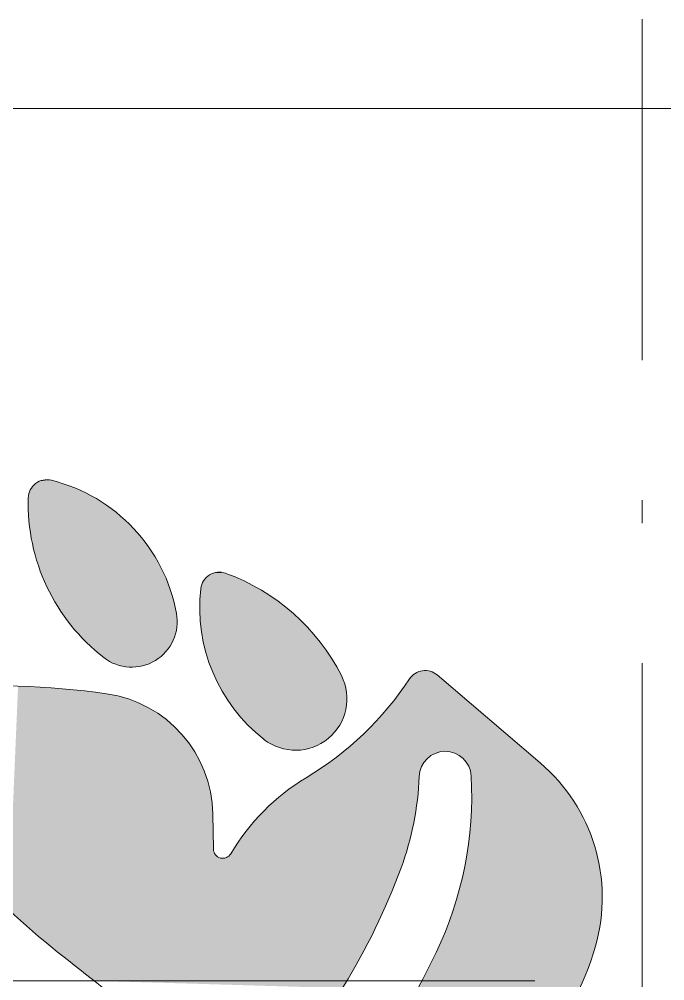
# Model space of a CAD drawing. Extents: x 0 to 297, y 0 to 420.
# Drawn here: x 218.15 to 231.99, y 260.14 to 280.75 of the extents above; entities that cross this region are included whole.
import ezdxf

# ---------------------------------------------------------------- set-up
doc = ezdxf.new("R2010")
doc.units = 0
doc.linetypes.add('DASHDOT', pattern=[18.5, 12, -3, 0.5, -3])

msp = doc.modelspace()

# ---------------------------------------------------------------- linework, layer by layer
at = {"color": 7, "linetype": 'DASHDOT', "lineweight": 18}
for p, q in [((231.503, 236.445), (231.503, 280.754)), ((266.202, 260.138), (196.803, 260.135))]:
    msp.add_line(p, q, dxfattribs=at)
at = {"color": 7, "lineweight": 13}
msp.add_line((208.579, 278.843), (277.577, 278.843), dxfattribs=at)
at = {"color": 7, "lineweight": 18, "ltscale": 0.072522}
msp.add_line((227.108, 266.693), (229.314, 264.81), dxfattribs=at)
at = {"color": 7, "lineweight": 18, "ltscale": 0.018704}
msp.add_line((222.311, 262.959), (222.299, 263.707), dxfattribs=at)
at = {"color": 7, "lineweight": 18}
for centre, radius, start, end in [((218.74, 270.481), 0.4, 76.0171, 178.3559), ((217.964, 267.361), 3.614, 10.4194, 76.0171), ((222.522, 270.372), 4.183, 178.3559, 232.2064), ((222.438, 268.497), 0.4, 70.1268, 173.3753), ((221.046, 264.646), 4.494, 26.8949, 70.1268), ((225.59, 268.131), 3.573, 173.3753, 232.0923), ((220.557, 267.838), 0.977, 232.2064, 10.4194), ((224.071, 266.181), 1.102, 232.0923, 26.8949), ((220.708, 270.46), 6.967, 301.0418, 326.4576), ((226.848, 266.389), 0.4, 49.5202, 146.4576), ((217.551, 248.969), 17.495, 81.8885, 106.8623), ((219.645, 263.662), 2.654, 0.9631, 81.8885), ((227.279, 264.497), 0.559, 3.0091, 177.9245), ((229.051, 273.468), 16.227, 212.0786, 231.5523), ((226.846, 261.919), 3.801, 344.118, 49.5202), ((220.009, 264.115), 7.839, 334.527, 3.0091), ((226.714, 260.479), 4.682, 121.0418, 149.4284), ((220.406, 264.746), 6.319, 339.7177, 357.9245), ((222.511, 262.962), 0.2, 180.9631, 329.4284), ((212.728, 267.584), 14.504, 317.4678, 339.7177), ((224.848, 262.487), 5.879, 317.9236, 344.118), ((341.21, 414.735), 196.604, 231.55227, 232.99513), ((212.728, 267.584), 15.904, 322.5232, 334.527)]:
    msp.add_arc(centre, radius, start, end, dxfattribs=at)
at = {"color": 7, "lineweight": 5}
for points in [[(218.793, 270.877), (218.353, 270.58), (218.34, 270.492), (218.344, 270.536)], [(218.793, 270.877), (218.34, 270.492), (218.355, 270.001), (218.341, 270.246)], [(218.793, 270.877), (218.385, 270.664), (218.353, 270.58), (218.366, 270.623)], [(218.793, 270.877), (218.355, 270.001), (218.427, 269.515), (218.384, 269.757)], [(218.793, 270.877), (218.434, 270.738), (218.385, 270.664), (218.407, 270.702)], [(218.793, 270.877), (218.427, 269.515), (218.556, 269.041), (218.485, 269.276)], [(218.793, 270.877), (218.498, 270.799), (218.434, 270.738), (218.464, 270.77)], [(218.793, 270.877), (218.575, 270.845), (218.498, 270.799), (218.535, 270.824)], [(218.793, 270.877), (218.556, 269.041), (218.739, 268.585), (218.641, 268.811)], [(218.793, 270.877), (218.66, 270.872), (218.575, 270.845), (218.617, 270.861)], [(218.793, 270.877), (218.749, 270.88), (218.66, 270.872), (218.704, 270.879)], [(218.793, 270.877), (218.739, 268.585), (218.975, 268.154), (218.851, 268.366)], [(218.793, 270.877), (218.975, 268.154), (219.259, 267.754), (219.111, 267.95)], [(218.793, 270.877), (219.259, 267.754), (219.589, 267.389), (219.419, 267.567)], [(218.793, 270.877), (219.589, 267.389), (219.958, 267.066), (219.769, 267.222)], [(218.793, 270.877), (219.958, 267.066), (220.215, 266.923), (220.081, 266.985)], [(218.793, 270.877), (220.215, 266.923), (220.502, 266.863), (220.356, 266.882)], [(218.793, 270.877), (220.502, 266.863), (220.794, 266.89), (220.649, 266.866)], [(218.793, 270.877), (220.794, 266.89), (221.065, 267.004), (220.934, 266.937)], [(218.793, 270.877), (221.065, 267.004), (221.29, 267.192), (221.185, 267.089)], [(218.793, 270.877), (221.29, 267.192), (221.449, 267.439), (221.379, 267.309)], [(218.793, 270.877), (221.449, 267.439), (221.527, 267.722), (221.499, 267.577)], [(218.793, 270.877), (221.527, 267.722), (221.518, 268.015), (221.534, 267.869)], [(218.793, 270.877), (221.518, 268.015), (221.389, 268.515), (221.462, 268.268)], [(218.793, 270.877), (221.389, 268.515), (221.189, 268.992), (221.297, 268.757)], [(218.793, 270.877), (221.189, 268.992), (220.924, 269.435), (221.064, 269.219)], [(218.793, 270.877), (220.924, 269.435), (220.598, 269.836), (220.768, 269.642)], [(218.793, 270.877), (220.598, 269.836), (220.218, 270.187), (220.414, 270.018)], [(218.793, 270.877), (220.218, 270.187), (219.792, 270.479), (220.01, 270.341)], [(218.793, 270.877), (219.792, 270.479), (219.328, 270.708), (219.564, 270.602)], [(218.793, 270.877), (219.328, 270.708), (218.837, 270.869), (219.085, 270.797)], [(222.531, 268.886), (222.041, 268.543), (222.017, 268.086), (222.021, 268.315)], [(222.531, 268.886), (222.017, 268.086), (222.052, 267.63), (222.027, 267.857)], [(222.531, 268.886), (222.061, 268.63), (222.041, 268.543), (222.048, 268.587)], [(222.531, 268.886), (222.052, 267.63), (222.145, 267.182), (222.091, 267.405)], [(222.531, 268.886), (222.1, 268.711), (222.061, 268.63), (222.078, 268.672)], [(222.531, 268.886), (222.157, 268.781), (222.1, 268.711), (222.127, 268.748)], [(222.531, 268.886), (222.145, 267.182), (222.294, 266.75), (222.213, 266.964)], [(222.531, 268.886), (222.227, 268.837), (222.157, 268.781), (222.19, 268.811)], [(222.531, 268.886), (222.309, 268.875), (222.227, 268.837), (222.267, 268.858)], [(222.531, 268.886), (222.294, 266.75), (222.498, 266.34), (222.389, 266.542)], [(222.531, 268.886), (222.396, 268.895), (222.309, 268.875), (222.352, 268.887)], [(222.531, 268.886), (222.486, 268.894), (222.396, 268.895), (222.441, 268.897)], [(222.531, 268.886), (222.498, 266.34), (222.752, 265.96), (222.619, 266.146)], [(222.531, 268.886), (222.752, 265.96), (223.052, 265.615), (222.897, 265.783)], [(222.531, 268.886), (223.052, 265.615), (223.394, 265.311), (223.219, 265.458)], [(222.531, 268.886), (223.394, 265.311), (223.721, 265.136), (223.55, 265.21)], [(222.531, 268.886), (223.721, 265.136), (224.087, 265.079), (223.901, 265.092)], [(222.531, 268.886), (224.087, 265.079), (224.451, 265.146), (224.272, 265.097)], [(222.531, 268.886), (224.451, 265.146), (224.772, 265.331), (224.619, 265.225)], [(222.531, 268.886), (224.772, 265.331), (225.014, 265.611), (224.905, 265.46)], [(222.531, 268.886), (225.014, 265.611), (225.15, 265.955), (225.097, 265.777)], [(222.531, 268.886), (225.15, 265.955), (225.164, 266.326), (225.173, 266.14)], [(222.531, 268.886), (225.164, 266.326), (225.054, 266.679), (225.124, 266.507)], [(222.531, 268.886), (225.054, 266.679), (224.845, 267.048), (224.954, 266.866)], [(222.531, 268.886), (224.845, 267.048), (224.602, 267.395), (224.727, 267.224)], [(222.531, 268.886), (224.602, 267.395), (224.327, 267.717), (224.468, 267.559)], [(222.531, 268.886), (224.327, 267.717), (224.023, 268.013), (224.179, 267.869)], [(222.531, 268.886), (224.023, 268.013), (223.693, 268.278), (223.861, 268.149)], [(222.531, 268.886), (223.693, 268.278), (223.339, 268.511), (223.519, 268.399)], [(222.531, 268.886), (223.339, 268.511), (222.965, 268.71), (223.155, 268.615)], [(222.531, 268.886), (222.965, 268.71), (222.574, 268.873), (222.771, 268.796)], [(226.514, 266.61), (226.415, 262.793), (226.406, 266.451), (226.375, 262.674)], [(226.488, 263.033), (226.453, 262.913), (226.514, 266.61), (226.415, 262.793)], [(226.488, 263.033), (226.514, 266.61), (226.521, 263.154), (226.54, 266.644)], [(226.521, 263.154), (226.54, 266.644), (226.551, 263.276), (226.568, 266.675)], [(226.551, 263.276), (226.568, 266.675), (226.579, 263.398), (226.6, 266.703)], [(226.579, 263.398), (226.6, 266.703), (226.605, 263.521), (226.635, 266.728)], [(226.605, 263.521), (226.635, 266.728), (226.628, 263.645)], [(226.648, 263.768), (226.628, 263.645), (226.672, 266.748), (226.635, 266.728)], [(226.648, 263.768), (226.672, 266.748), (226.667, 263.893)], [(226.682, 264.017), (226.667, 263.893), (226.71, 266.765), (226.672, 266.748)], [(226.682, 264.017), (226.71, 266.765), (226.696, 264.142)], [(226.71, 266.765), (226.706, 264.267), (226.696, 264.142)], [(226.751, 266.777), (226.715, 264.392), (226.71, 266.765), (226.706, 264.267)], [(226.734, 264.623), (226.72, 264.518), (226.751, 266.777), (226.715, 264.392)], [(226.734, 264.623), (226.751, 266.777), (226.768, 264.724), (226.792, 266.785)], [(226.768, 264.724), (226.792, 266.785), (226.821, 264.817), (226.834, 266.789)], [(226.821, 264.817), (226.834, 266.789), (226.889, 264.898), (226.877, 266.788)], [(226.889, 264.898), (226.877, 266.788), (226.919, 266.783)], [(226.973, 264.965), (226.889, 264.898), (226.96, 266.773), (226.919, 266.783)], [(226.973, 264.965), (226.96, 266.773), (227.067, 265.014), (227, 266.759)], [(227, 266.759), (227.038, 266.741), (227.067, 265.014), (227.074, 266.719)], [(227.067, 265.014), (227.074, 266.719), (227.169, 265.045), (227.108, 266.693)], [(229.314, 264.81), (227.483, 265.018), (227.108, 266.693), (227.381, 265.047)], [(227.169, 265.045), (227.108, 266.693), (227.275, 265.056), (227.381, 265.047)], [(218.598, 266.433), (218.173, 261.427), (218.122, 266.455), (217.919, 261.661)], [(218.694, 260.976), (218.431, 261.199), (218.598, 266.433), (218.173, 261.427)], [(219.073, 266.398), (218.694, 260.976), (218.598, 266.433)], [(219.073, 266.398), (219.011, 260.72), (218.694, 260.976), (218.961, 260.759)], [(219.073, 266.398), (219.109, 260.642), (219.011, 260.72), (219.06, 260.681)], [(219.547, 266.35), (219.158, 260.603), (219.073, 266.398), (219.109, 260.642)], [(226.292, 266.294), (226.406, 266.451), (226.274, 262.399), (226.333, 262.556)], [(226.406, 266.451), (226.375, 262.674), (226.333, 262.556)], [(219.547, 266.35), (219.257, 260.525), (219.158, 260.603), (219.208, 260.564)], [(219.547, 266.35), (219.355, 260.447), (219.257, 260.525), (219.306, 260.486)], [(219.547, 266.35), (219.454, 260.369), (219.355, 260.447), (219.405, 260.408)], [(219.547, 266.35), (219.553, 260.291), (219.454, 260.369), (219.503, 260.33)], [(220.02, 266.289), (219.602, 260.253), (219.547, 266.35), (219.553, 260.291)], [(220.02, 266.289), (219.701, 260.175), (219.602, 260.253), (219.651, 260.214)], [(219.75, 260.136), (219.701, 260.175), (222.354, 262.839), (220.02, 266.289)], [(222.336, 262.866), (222.354, 262.839), (220.25, 266.246), (220.02, 266.289)], [(222.336, 262.866), (220.25, 266.246), (220.694, 266.1), (220.475, 266.183)], [(226.292, 266.294), (226.274, 262.399), (226.175, 266.141), (226.213, 262.242)], [(222.336, 262.866), (220.694, 266.1), (220.905, 265.998)], [(222.323, 262.895), (222.336, 262.866), (221.106, 265.878), (220.905, 265.998)], [(225.927, 265.845), (226.053, 265.991), (225.881, 261.471), (225.951, 261.624)], [(226.053, 265.991), (226.019, 261.777), (225.951, 261.624)], [(226.175, 266.141), (226.085, 261.932), (226.053, 265.991), (226.019, 261.777)], [(226.213, 262.242), (226.15, 262.087), (226.175, 266.141), (226.085, 261.932)], [(222.323, 262.895), (221.106, 265.878), (221.473, 265.587), (221.296, 265.74)], [(225.927, 265.845), (225.881, 261.471), (225.797, 265.702), (225.81, 261.319)], [(222.323, 262.895), (221.473, 265.587), (221.635, 265.418)], [(225.584, 260.869), (225.506, 260.72), (225.663, 265.562), (225.525, 265.427)], [(225.584, 260.869), (225.663, 265.562), (225.661, 261.018)], [(225.736, 261.168), (225.661, 261.018), (225.797, 265.702), (225.663, 265.562)], [(225.736, 261.168), (225.797, 265.702), (225.81, 261.319)], [(222.315, 262.927), (222.323, 262.895), (221.782, 265.236), (221.635, 265.418)], [(225.425, 260.573), (225.343, 260.426), (225.525, 265.427), (225.384, 265.295)], [(225.425, 260.573), (225.525, 265.427), (225.506, 260.72)], [(222.315, 262.927), (221.782, 265.236), (222.025, 264.836), (221.913, 265.041)], [(224.939, 264.925), (225.091, 265.044), (225.174, 260.136), (225.239, 265.168)], [(225.174, 260.136), (225.239, 265.168), (225.259, 260.281), (225.384, 265.295)], [(225.259, 260.281), (225.384, 265.295), (225.343, 260.426)], [(229.314, 264.81), (227.662, 264.904), (227.483, 265.018), (227.578, 264.97)], [(222.315, 262.927), (222.025, 264.836), (222.12, 264.622)], [(225.174, 260.136), (224.626, 264.699), (224.939, 264.925), (224.784, 264.81)], [(229.314, 264.81), (227.786, 264.732), (227.662, 264.904), (227.732, 264.824)], [(229.314, 264.81), (227.837, 264.527), (227.786, 264.732), (227.822, 264.632)], [(229.314, 264.81), (227.848, 264.04), (227.837, 264.527), (227.846, 264.283)], [(230.237, 260.136), (227.848, 264.04), (229.514, 264.627), (229.314, 264.81)], [(222.311, 262.959), (222.315, 262.927), (222.195, 264.4), (222.12, 264.622)], [(225.174, 260.136), (224.3, 264.49), (224.626, 264.699), (224.464, 264.592)], [(230.237, 260.136), (229.514, 264.627), (229.872, 264.22), (229.7, 264.43)], [(222.311, 262.959), (222.195, 264.4), (222.285, 263.941), (222.25, 264.172)], [(225.174, 260.136), (223.823, 264.161), (224.057, 264.333), (223.939, 264.249)], [(225.174, 260.136), (224.057, 264.333), (224.3, 264.49), (224.177, 264.414)], [(225.174, 260.136), (223.601, 263.976), (223.823, 264.161), (223.711, 264.07)], [(230.237, 260.136), (229.872, 264.22), (230.168, 263.766), (230.028, 263.999)], [(222.311, 262.959), (222.285, 263.941), (222.299, 263.707)], [(225.174, 260.136), (223.39, 263.776), (223.601, 263.976), (223.494, 263.877)], [(230.237, 260.136), (227.828, 263.553), (227.848, 264.04), (227.842, 263.796)], [(225.174, 260.136), (223.193, 263.564), (223.39, 263.776), (223.29, 263.672)], [(230.292, 263.525), (230.256, 260.182), (230.168, 263.766), (230.237, 260.136)], [(225.174, 260.136), (223.009, 263.34), (223.193, 263.564), (223.099, 263.454)], [(230.237, 260.136), (227.778, 263.069), (227.828, 263.553), (227.807, 263.31)], [(230.292, 263.525), (230.294, 260.273), (230.256, 260.182), (230.275, 260.227)], [(230.397, 263.275), (230.294, 260.273), (230.292, 263.525)], [(225.174, 260.136), (222.839, 263.105), (223.009, 263.34), (222.922, 263.224)], [(225.174, 260.136), (222.684, 262.86), (222.839, 263.105), (222.759, 262.984)], [(230.397, 263.275), (230.33, 260.364), (230.294, 260.273), (230.312, 260.318)], [(230.397, 263.275), (230.365, 260.457), (230.33, 260.364), (230.348, 260.41)], [(230.397, 263.275), (230.398, 260.549), (230.365, 260.457), (230.382, 260.503)], [(230.485, 263.019), (230.415, 260.596), (230.397, 263.275), (230.398, 260.549)], [(230.237, 260.136), (227.698, 262.588), (227.778, 263.069), (227.742, 262.828)], [(230.485, 263.019), (230.445, 260.69), (230.415, 260.596), (230.43, 260.643)], [(230.485, 263.019), (230.475, 260.784), (230.445, 260.69), (230.46, 260.737)], [(230.485, 263.019), (230.554, 262.756), (230.475, 260.784), (230.489, 260.831)], [(219.75, 260.136), (222.354, 262.839), (222.376, 262.815)], [(225.174, 260.136), (219.75, 260.136), (222.401, 262.795), (222.376, 262.815)], [(225.174, 260.136), (222.401, 262.795), (222.46, 262.769), (222.43, 262.78)], [(225.174, 260.136), (222.46, 262.769), (222.524, 262.763), (222.492, 262.763)], [(225.174, 260.136), (222.524, 262.763), (222.587, 262.777), (222.556, 262.767)], [(225.174, 260.136), (222.587, 262.777), (222.642, 262.811), (222.616, 262.792)], [(225.174, 260.136), (222.642, 262.811), (222.684, 262.86), (222.665, 262.834)], [(230.554, 262.756), (230.503, 260.878), (230.489, 260.831)], [(230.605, 262.49), (230.567, 261.142), (230.554, 262.756), (230.503, 260.878)], [(230.237, 260.136), (227.588, 262.114), (227.698, 262.588), (227.647, 262.35)], [(230.636, 262.221), (230.613, 261.409), (230.605, 262.49), (230.567, 261.142)], [(230.237, 260.136), (227.449, 261.647), (227.588, 262.114), (227.523, 261.879)], [(230.648, 261.95), (230.64, 261.679), (230.636, 262.221), (230.613, 261.409)], [(230.237, 260.136), (227.282, 261.19), (227.449, 261.647), (227.369, 261.417)], [(230.237, 260.136), (227.086, 260.744), (227.282, 261.19), (227.187, 260.965)], [(230.237, 260.136), (227.012, 260.591), (227.049, 260.667), (227.031, 260.629)], [(230.237, 260.136), (227.049, 260.667), (227.086, 260.744), (227.068, 260.705)], [(230.237, 260.136), (226.898, 260.363), (226.937, 260.438), (226.917, 260.4)], [(230.237, 260.136), (226.937, 260.438), (226.975, 260.514), (226.956, 260.476)], [(230.237, 260.136), (226.975, 260.514), (227.012, 260.591), (226.993, 260.552)], [(230.237, 260.136), (226.781, 260.136), (226.82, 260.212), (226.801, 260.174)], [(230.237, 260.136), (226.82, 260.212), (226.859, 260.287), (226.84, 260.249)], [(230.237, 260.136), (226.859, 260.287), (226.898, 260.363), (226.879, 260.325)], [(219.75, 260.136), (225.079, 259.979), (225.174, 260.136)], [(226.748, 256.929), (226.702, 259.99), (226.926, 256.842), (226.781, 260.136)], [(230.237, 260.136), (227.099, 256.746), (226.781, 260.136), (226.926, 256.842)], [(230.237, 260.136), (227.431, 256.53), (227.099, 256.746), (227.268, 256.642)], [(230.237, 260.136), (229.185, 258.514), (227.431, 256.53), (227.589, 256.41)], [(230.237, 260.136), (229.29, 258.636), (229.185, 258.514), (229.212, 258.547)], [(230.237, 260.136), (229.442, 258.819), (229.29, 258.636), (229.367, 258.727)], [(230.237, 260.136), (229.586, 259.007), (229.442, 258.819), (229.515, 258.912)], [(230.237, 260.136), (229.723, 259.201), (229.586, 259.007), (229.656, 259.104)], [(230.237, 260.136), (229.852, 259.401), (229.723, 259.201), (229.788, 259.3)], [(230.237, 260.136), (229.972, 259.605), (229.852, 259.401), (229.913, 259.503)], [(230.237, 260.136), (230.084, 259.815), (229.972, 259.605), (230.029, 259.709)], [(230.237, 260.136), (230.188, 260.028), (230.084, 259.815), (230.137, 259.921)]]:
    msp.add_solid(points, dxfattribs=at)

doc.saveas('drawing.dxf')
